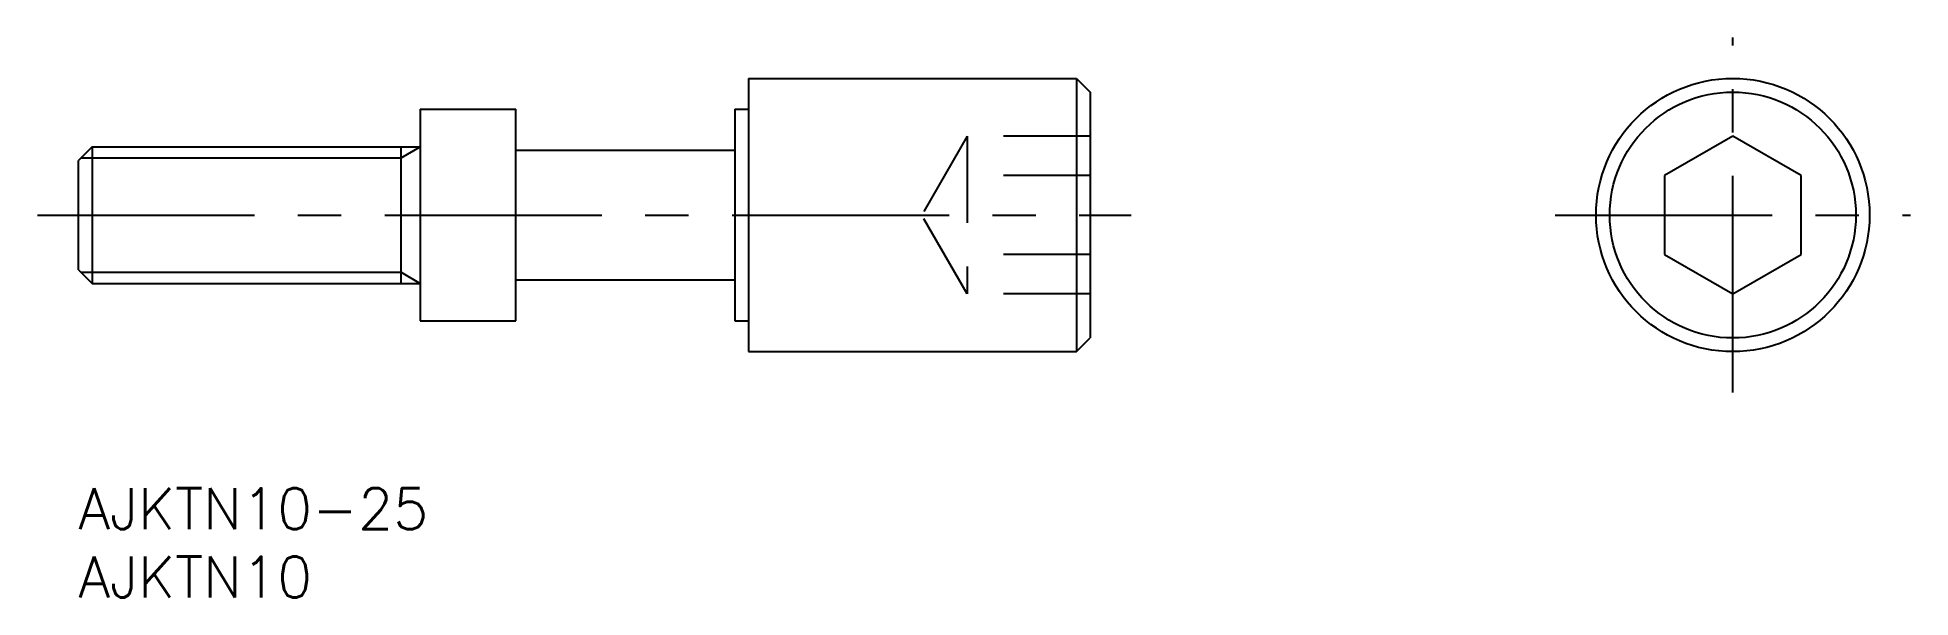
# Model space of a CAD drawing. Extents: x -3 to 134, y -8 to 33.
import ezdxf

# ---------------------------------------------------------------- set-up
doc = ezdxf.new("R2010")
doc.units = 0
doc.header["$LTSCALE"] = 0.5
doc.linetypes.add('CENTER', pattern=[50.8, 31.75, -6.35, 6.35, -6.35])
doc.linetypes.add('DASHED', pattern=[19.05, 12.7, -6.35])
for name, color, linetype in [('MSM_CENTER', 1, 'CENTER'), ('MSM_CONTINUOUS', 7, 'CONTINUOUS'), ('MSM_DASHED', 4, 'DASHED'), ('MSM_NARROW', 5, 'CONTINUOUS'), ('MSM_PART_NUMBER', 7, 'CONTINUOUS')]:
    doc.layers.add(name, color=color, linetype=linetype)
doc.styles.get("Standard").update_dxf_attribs({"font": 'txt.shx', "height": 3, "bigfont": 'bigfont.shx'})

# ---------------------------------------------------------------- blocks, each defined once
blk = doc.blocks.new('*U9')
at = {"layer": 'MSM_PART_NUMBER', "color": 7}
blk.add_text('AJKTN10-25', height=3, dxfattribs=at).set_placement((0, -3))
blk = doc.blocks.new('*U10')
at = {"layer": 'MSM_PART_NUMBER', "color": 7}
blk.add_text('AJKTN10', height=3, dxfattribs=at).set_placement((0, -8))

msp = doc.modelspace()

# ---------------------------------------------------------------- linework, layer by layer
at = {"layer": 'MSM_CENTER'}
for p, q in [((121, 7), (121, 33)), ((-3, 20), (77, 20)), ((108, 20), (134, 20))]:
    msp.add_line(p, q, dxfattribs=at)
at = {"layer": 'MSM_CONTINUOUS'}
for p, q in [((49, 30), (73, 30)), ((49, 30), (49, 10)), ((73, 30), (73, 10)), ((73, 30), (74, 29)), ((74, 29), (74, 11)), ((25, 27.75), (25, 12.25)), ((25, 27.75), (32, 27.75)), ((32, 12.25), (32, 27.75)), ((48, 27.75), (48, 12.25)), ((48, 27.75), (49, 27.75)), ((1, 25), (0, 24)), ((1, 25), (25, 25)), ((1, 25), (1, 15)), ((23.59, 15), (23.59, 25)), ((32, 24.75), (48, 24.75)), ((121, 25.77), (116, 22.89)), ((126, 22.89), (121, 25.77)), ((0, 16), (0, 24)), ((116, 22.89), (116, 17.11)), ((126, 17.11), (126, 22.89)), ((116, 17.11), (121, 14.23)), ((121, 14.23), (126, 17.11)), ((0, 16), (1, 15)), ((32, 15.25), (48, 15.25)), ((1, 15), (25, 15)), ((25, 12.25), (32, 12.25)), ((48, 12.25), (49, 12.25)), ((73, 10), (74, 11)), ((49, 10), (73, 10))]:
    msp.add_line(p, q, dxfattribs=at)
for radius in [10, 9]:
    msp.add_circle((121, 20), radius, dxfattribs=at)
at = {"layer": 'MSM_DASHED'}
for p, q in [((65, 25.77), (61.67, 20)), ((74, 25.77), (65, 25.77)), ((65, 25.77), (65, 14.23)), ((74, 22.89), (65, 22.89)), ((65, 14.23), (61.67, 20)), ((74, 17.11), (65, 17.11)), ((74, 14.23), (65, 14.23))]:
    msp.add_line(p, q, dxfattribs=at)
at = {"layer": 'MSM_NARROW'}
for p, q in [((23.59, 24.19), (25, 25)), ((0.19, 24.19), (23.59, 24.19)), ((0.19, 15.81), (23.59, 15.81)), ((23.59, 15.81), (25, 15))]:
    msp.add_line(p, q, dxfattribs=at)

# ---------------------------------------------------------------- block references
at = {"layer": 'MSM_CONTINUOUS'}
for name in ['*U9', '*U10']:
    msp.add_blockref(name, (0, 0), dxfattribs=at)

doc.saveas('drawing.dxf')
